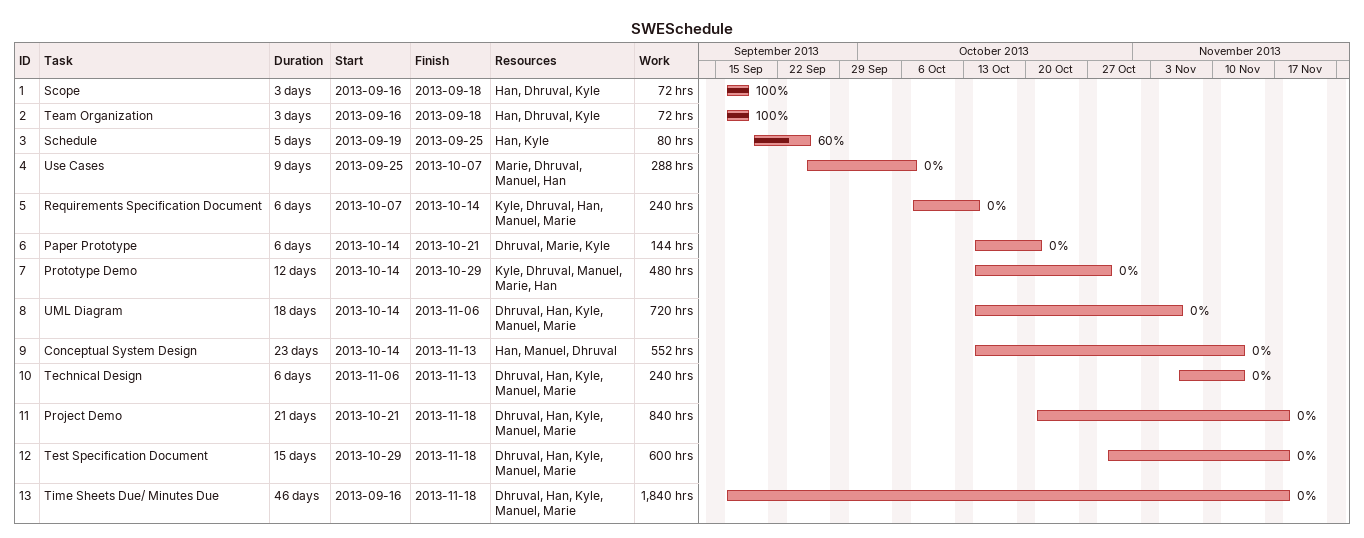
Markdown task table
SWESchedule

| ID | Task | Duration | Start | Finish | Resources | % complete | Work (h) |
|---|---|---|---|---|---|---|---|
| 1 | Scope | 3d | 2013-09-16 | 2013-09-18 | Han, Dhruval, Kyle | 100 | 72 |
| 2 | Team Organization | 3d | 2013-09-16 | 2013-09-18 | Han, Dhruval, Kyle | 100 | 72 |
| 3 | Schedule | 5d | 2013-09-19 | 2013-09-25 | Han, Kyle | 60 | 80 |
| 4 | Use Cases | 9d | 2013-09-25 | 2013-10-07 | Marie, Dhruval, Manuel, Han | 0 | 288 |
| 5 | Requirements Specification Document | 6d | 2013-10-07 | 2013-10-14 | Kyle, Dhruval, Han, Manuel, Marie | 0 | 240 |
| 6 | Paper Prototype | 6d | 2013-10-14 | 2013-10-21 | Dhruval, Marie, Kyle | 0 | 144 |
| 7 | Prototype Demo | 12d | 2013-10-14 | 2013-10-29 | Kyle, Dhruval, Manuel, Marie, Han | 0 | 480 |
| 8 | UML Diagram | 18d | 2013-10-14 | 2013-11-06 | Dhruval, Han, Kyle, Manuel, Marie | 0 | 720 |
| 9 | Conceptual System Design | 23d | 2013-10-14 | 2013-11-13 | Han, Manuel, Dhruval | 0 | 552 |
| 10 | Technical Design | 6d | 2013-11-06 | 2013-11-13 | Dhruval, Han, Kyle, Manuel, Marie | 0 | 240 |
| 11 | Project Demo | 21d | 2013-10-21 | 2013-11-18 | Dhruval, Han, Kyle, Manuel, Marie | 0 | 840 |
| 12 | Test Specification Document | 15d | 2013-10-29 | 2013-11-18 | Dhruval, Han, Kyle, Manuel, Marie | 0 | 600 |
| 13 | Time Sheets Due/ Minutes Due | 46d | 2013-09-16 | 2013-11-18 | Dhruval, Han, Kyle, Manuel, Marie | 0 | 1840 |
